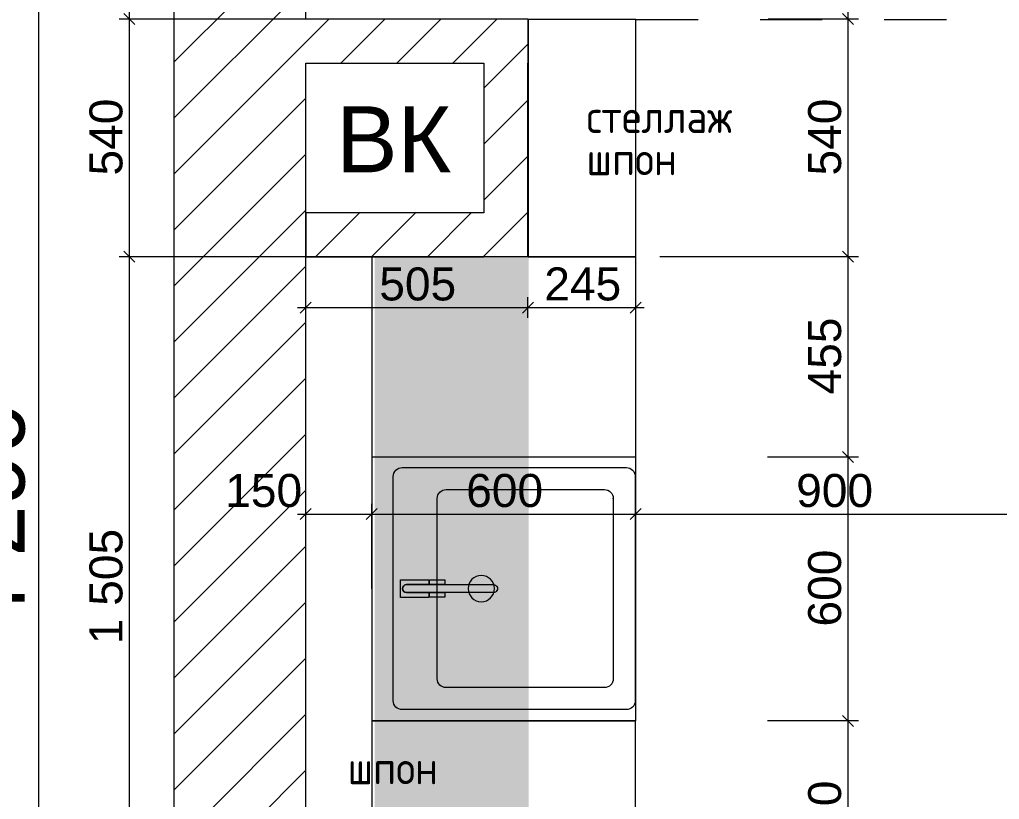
# Model space of a CAD drawing. Header units: millimetres. Extents: x 2336463 to 2579121, y 595385 to 778077.
# Drawn here: x 2495538 to 2497766, y 695322 to 697094 of the extents above; entities that cross this region are included whole.
import ezdxf

# ---------------------------------------------------------------- set-up
doc = ezdxf.new("R2010")
doc.units = ezdxf.units.MM
doc.header["$MEASUREMENT"] = 0
doc.linetypes.add('Штриховая', pattern=[282.222223, 141.111112, -141.111112])
for name, color, linetype, lineweight, true_color in [('+развертка_Ном._пера__58', 7, 'Continuous', 5, 0xdf0000), ('1 Планировка размеры_Ном._пера__242', 7, 'Continuous', 13, 0x1b55b5), ('1 Планировка размеры_Ном._пера__58', 7, 'Continuous', 5, 0xdf0000), ('Интерьер - Мебель_Ном._пера__102', 7, 'Continuous', 5, 0xcccccc), ('сит план_Ном._пера__87', 7, 'Continuous', 20, 0x6a6a6a)]:
    doc.layers.add(name, color=color, linetype=linetype, lineweight=lineweight, true_color=true_color)
for name, color, linetype in [('1 Планировка', 7, 'Continuous'), ('1 Планировка размеры', 7, 'Continuous'), ('сит план', 7, 'Continuous')]:
    doc.layers.add(name, color=color, linetype=linetype)
doc.layers.add('1 Планировка_Ном._пера__1', color=7, linetype='Continuous', lineweight=13)
doc.layers.add('сит план_Ном._пера__1', color=7, linetype='Continuous', lineweight=13)
doc.styles.add('СГЕНЕРИР_СТИЛЬ_1', font='arial.ttf')
doc.styles.add('СГЕНЕРИР_СТИЛЬ_4', font='isocp.shx')
doc.dimstyles.new('СГЕНЕРИР_СТИЛЬ__1', dxfattribs={"dimtxt": 75, "dimasz": 23.75, "dimexe": 0.18, "dimexo": 300, "dimgap": 0, "dimtad": 1, "dimtih": 1, "dimtoh": 1, "dimdec": 0, "dimzin": 0, "dimdsep": 46, "dimtxsty": 'СГЕНЕРИР_СТИЛЬ_1', "dimblk": 'ARROWHEAD_6', "dimblk1": 'ARROWHEAD_6', "dimblk2": 'ARROWHEAD_6', "dimcen": 0.09, "dimclrd": 256, "dimclre": 256, "dimclrt": 256, "dimazin": 0, "dimtfac": 1, "dimtdec": 4, "dimtmove": 0, "dimatfit": 3, "dimfxl": 0, "dimtolj": 1, "dimtzin": 0, "dimarcsym": 0})
doc.dimstyles.new('СГЕНЕРИР_СТИЛЬ__2', dxfattribs={"dimtxt": 75, "dimasz": 23.75, "dimexe": 0.18, "dimexo": 300, "dimgap": 0, "dimtad": 1, "dimdec": 0, "dimzin": 0, "dimdsep": 46, "dimtxsty": 'СГЕНЕРИР_СТИЛЬ_1', "dimblk": 'ARROWHEAD_6', "dimblk1": 'ARROWHEAD_6', "dimblk2": 'ARROWHEAD_6', "dimcen": 0.09, "dimclrd": 256, "dimclre": 256, "dimclrt": 256, "dimazin": 0, "dimtfac": 1, "dimtdec": 4, "dimtmove": 0, "dimatfit": 3, "dimfxl": 0, "dimtolj": 1, "dimtzin": 0, "dimarcsym": 0})
doc.dimstyles.new('СГЕНЕРИР_СТИЛЬ__7', dxfattribs={"dimtxt": 150, "dimasz": 23.75, "dimexe": 0.18, "dimexo": 300, "dimgap": 0, "dimtad": 1, "dimdec": 0, "dimzin": 0, "dimdsep": 46, "dimtxsty": 'СГЕНЕРИР_СТИЛЬ_1', "dimblk": 'ARROWHEAD_6', "dimblk1": 'ARROWHEAD_6', "dimblk2": 'ARROWHEAD_6', "dimcen": 0.09, "dimclrd": 256, "dimclre": 256, "dimclrt": 256, "dimazin": 0, "dimtfac": 1, "dimtdec": 4, "dimtmove": 0, "dimatfit": 3, "dimfxl": 0, "dimtolj": 1, "dimtzin": 0, "dimarcsym": 0})
pattern_1 = [(45, (2086872.015, 585813.69), (-63.639609, 63.639609), [])]

# ---------------------------------------------------------------- blocks, each defined once
blk = doc.blocks.new('Перекрытие_50', base_point=(2496939, 695500.3))
at = {"layer": '1 Планировка_Ном._пера__1', "color": 7, "linetype": 'Continuous', "lineweight": 13, "flags": 128}
blk.add_lwpolyline([(2496939, 695500.3), (2496939, 696100.1), (2496339, 696100.1), (2496339, 695500.3)], close=True, dxfattribs=at)
blk = doc.blocks.new('Перекрытие_51', base_point=(2496939.1, 696100.3))
at = {"layer": '1 Планировка_Ном._пера__1', "color": 7, "linetype": 'Continuous', "lineweight": 13, "flags": 128}
blk.add_lwpolyline([(2496939.1, 696100.3), (2496939.1, 696555.3), (2496339.1, 696555.3), (2496339.1, 696100.3)], close=True, dxfattribs=at)
blk = doc.blocks.new('Перекрытие_52', base_point=(2496938.9, 695050.3))
at = {"layer": '1 Планировка_Ном._пера__1', "color": 7, "linetype": 'Continuous', "lineweight": 13, "flags": 128}
blk.add_lwpolyline([(2496938.9, 695050.3), (2496938.9, 695500.3), (2496338.9, 695500.3), (2496338.9, 695050.3)], close=True, dxfattribs=at)
blk = doc.blocks.new('Перекрытие_60', base_point=(2496694.4, 696555.3))
at = {"layer": '1 Планировка_Ном._пера__1', "color": 7, "linetype": 'Continuous', "lineweight": 13, "flags": 128}
blk.add_lwpolyline([(2496694.4, 696555.3), (2496939.3, 696555.3), (2496939.3, 697094.3), (2496694.4, 697094.3)], close=True, dxfattribs=at)
blk = doc.blocks.new('Стена_235', base_point=(2495888.9, 698300.3))
at = {"layer": 'сит план_Ном._пера__87', "linetype": 'Continuous', "lineweight": 20, "true_color": 0x6a6a6a}
h = blk.add_hatch(dxfattribs=at)
h.set_pattern_fill('Блоки_Бетонные_Эффективные', color=251, style=0, pattern_type=2)
h.set_pattern_definition(pattern_1)
h.paths.add_polyline_path([(2495888.9, 698300.3), (2496188.9, 698100.3), (2496188.9, 698300.3)])
h = blk.add_hatch(dxfattribs=at)
h.set_pattern_fill('Блоки_Бетонные_Эффективные', color=251, style=0, pattern_type=2)
h.set_pattern_definition(pattern_1)
h.paths.add_polyline_path([(2496188.9, 698100.3), (2495888.9, 698300.3), (2495888.9, 698100.3)])
h = blk.add_hatch(dxfattribs=at)
h.set_pattern_fill('Блоки_Бетонные_Эффективные', color=251, style=0, pattern_type=2)
h.set_pattern_definition(pattern_1)
h.paths.add_polyline_path([(2495888.9, 698100.3), (2495888.9, 695050.3), (2496188.9, 695050.3), (2496188.9, 698100.3)])
at = {"layer": 'сит план_Ном._пера__1', "color": 7, "linetype": 'Continuous', "lineweight": 13, "flags": 128}
for points in [[(2495888.9, 698300.3), (2496188.9, 698300.3)], [(2495888.9, 698300.3), (2495888.9, 695050.3)], [(2496188.9, 697095.3), (2496188.9, 698100.3)], [(2496188.9, 695050.3), (2496188.9, 696995.3)], [(2495888.9, 695050.3), (2496188.9, 695050.3)]]:
    blk.add_lwpolyline(points, dxfattribs=at)
blk = doc.blocks.new('Стена_236', base_point=(2495888.9, 697095.3))
at = {"layer": 'сит план_Ном._пера__87', "linetype": 'Continuous', "lineweight": 20, "true_color": 0x6a6a6a}
h = blk.add_hatch(dxfattribs=at)
h.set_pattern_fill('Блоки_Бетонные_Эффективные', color=251, style=0, pattern_type=2)
h.set_pattern_definition(pattern_1)
h.paths.add_polyline_path([(2496593.9, 697095.3), (2496188.9, 697095.3), (2496188.9, 696995.3), (2496593.9, 696995.3)])
h = blk.add_hatch(dxfattribs=at)
h.set_pattern_fill('Блоки_Бетонные_Эффективные', color=251, style=0, pattern_type=2)
h.set_pattern_definition(pattern_1)
h.paths.add_polyline_path([(2496593.9, 696995.3), (2496693.9, 696995.3), (2496693.9, 697095.3)])
h = blk.add_hatch(dxfattribs=at)
h.set_pattern_fill('Блоки_Бетонные_Эффективные', color=251, style=0, pattern_type=2)
h.set_pattern_definition(pattern_1)
h.paths.add_polyline_path([(2496593.9, 697095.3), (2496593.9, 696995.3), (2496693.9, 697095.3)])
at = {"layer": 'сит план_Ном._пера__1', "color": 7, "linetype": 'Continuous', "lineweight": 13, "flags": 128}
for points in [[(2496693.9, 697095.3), (2496188.9, 697095.3)], [(2496693.9, 697095.3), (2496693.9, 696995.3)], [(2496188.9, 696995.3), (2496593.9, 696995.3)]]:
    blk.add_lwpolyline(points, dxfattribs=at)
blk = doc.blocks.new('Стена_237', base_point=(2496693.9, 697095.3))
at = {"layer": 'сит план_Ном._пера__87', "linetype": 'Continuous', "lineweight": 20, "true_color": 0x6a6a6a}
h = blk.add_hatch(dxfattribs=at)
h.set_pattern_fill('Блоки_Бетонные_Эффективные', color=251, style=0, pattern_type=2)
h.set_pattern_definition(pattern_1)
h.paths.add_polyline_path([(2496693.9, 696655.3), (2496693.9, 696995.3), (2496593.9, 696995.3), (2496593.9, 696655.3)])
h = blk.add_hatch(dxfattribs=at)
h.set_pattern_fill('Блоки_Бетонные_Эффективные', color=251, style=0, pattern_type=2)
h.set_pattern_definition(pattern_1)
h.paths.add_polyline_path([(2496593.9, 696655.3), (2496593.9, 696555.3), (2496693.9, 696555.3)])
h = blk.add_hatch(dxfattribs=at)
h.set_pattern_fill('Блоки_Бетонные_Эффективные', color=251, style=0, pattern_type=2)
h.set_pattern_definition(pattern_1)
h.paths.add_polyline_path([(2496693.9, 696655.3), (2496593.9, 696655.3), (2496693.9, 696555.3)])
at = {"layer": 'сит план_Ном._пера__1', "color": 7, "linetype": 'Continuous', "lineweight": 13, "flags": 128}
for points in [[(2496593.9, 696995.3), (2496593.9, 696655.3)], [(2496693.9, 696555.3), (2496693.9, 696995.3)], [(2496693.9, 696555.3), (2496593.9, 696555.3)]]:
    blk.add_lwpolyline(points, dxfattribs=at)
blk = doc.blocks.new('Стена_238', base_point=(2496693.9, 696555.3))
at = {"layer": 'сит план_Ном._пера__87', "linetype": 'Continuous', "lineweight": 20, "true_color": 0x6a6a6a}
h = blk.add_hatch(dxfattribs=at)
h.set_pattern_fill('Блоки_Бетонные_Эффективные', color=251, style=0, pattern_type=2)
h.set_pattern_definition(pattern_1)
h.paths.add_polyline_path([(2496593.9, 696655.3), (2496188.9, 696655.3), (2496188.9, 696555.3), (2496593.9, 696555.3)])
at = {"layer": 'сит план_Ном._пера__1', "color": 7, "linetype": 'Continuous', "lineweight": 13, "flags": 128}
for points in [[(2496593.9, 696655.3), (2496188.9, 696655.3)], [(2496188.9, 696655.3), (2496188.9, 696555.3)], [(2496188.9, 696555.3), (2496593.9, 696555.3)]]:
    blk.add_lwpolyline(points, dxfattribs=at)
blk = doc.blocks.new('Мойка Обычная 25_2')
at = {"layer": '1 Планировка_Ном._пера__1', "color": 7, "linetype": 'Continuous', "lineweight": 13}
for p, q in [((480, 450), (70, 450)), ((50, 430), (50, 70)), ((500, 70), (500, 430)), ((70, 50), (480, 50))]:
    blk.add_line(p, q, dxfattribs=at)
at = {"layer": '1 Планировка_Ном._пера__1', "color": 7, "linetype": 'Continuous', "lineweight": 13, "flags": 128}
for points in [[(20, 0), (530, 0, 0.414214), (550, 20), (550, 530, 0.414214), (530, 550), (20, 550, 0.414214), (0, 530), (0, 20, 0.414214)], [(255, 469), (266, 469), (266, 520, -1), (284, 520), (284, 469), (295, 469), (295, 534), (255, 534)], [(266, 322.1, 1), (284, 322.2), (284, 520, 1), (266, 520)]]:
    blk.add_lwpolyline(points, format="xyb", close=True, dxfattribs=at)
for points in [[(255.3, 433), (266, 433), (266, 468), (255.3, 468)], [(294.7, 433), (294.7, 468), (284, 468), (284, 433)]]:
    blk.add_lwpolyline(points, close=True, dxfattribs=at)
at = {"layer": '1 Планировка_Ном._пера__1', "color": 7, "linetype": 'Continuous', "lineweight": 13}
blk.add_circle((275, 350), 30, dxfattribs=at)
for centre, start, end in [((70, 430), 90, 180), ((480, 430), 0, 90), ((70, 70), 180, 270), ((480, 70), 270, 0)]:
    blk.add_arc(centre, 20, start, end, dxfattribs=at)
blk.add_point((70, 50), dxfattribs=at)
blk = doc.blocks.new('*D2764', base_point=(2086872, 585813.7))
at = {"layer": '1 Планировка размеры_Ном._пера__242', "color": 152, "linetype": 'Continuous', "lineweight": 13, "true_color": 0x1b55b5}
for p, q in [((2497409.6, 695512.8), (2497434.6, 695487.8)), ((2497445.6, 695500.3), (2497239, 695500.3)), ((2497422.1, 695050.3), (2497422.1, 695500.3)), ((2497409.6, 695062.8), (2497434.6, 695037.8)), ((2497445.6, 695050.3), (2496997.3, 695050.3))]:
    blk.add_line(p, q, dxfattribs=at)
at = {"layer": '1 Планировка размеры_Ном._пера__242', "color": 152, "lineweight": 13, "true_color": 0x1b55b5, "insert": (2497407.1, 695189.9), "char_height": 75, "attachment_point": 7, "rotation": 90, "style": 'СГЕНЕРИР_СТИЛЬ_1'}
blk.add_mtext('\\A1;{\\pql;\\fArial|b0|i0|c204|p38;450}', dxfattribs=at)
blk = doc.blocks.new('ARROWHEAD_6')
at = {"color": 0, "linetype": 'Continuous', "lineweight": 0}
for p, q in [((0, 0), (-1, 0)), ((-0.5, -0.5), (0.5, 0.5))]:
    blk.add_line(p, q, dxfattribs=at)
blk = doc.blocks.new('*D2765', base_point=(2086872, 585813.7))
at = {"layer": '1 Планировка размеры_Ном._пера__242', "color": 152, "linetype": 'Continuous', "lineweight": 13, "true_color": 0x1b55b5}
for p, q in [((2497409.6, 696112.6), (2497434.6, 696087.6)), ((2497445.6, 696100.1), (2497239, 696100.1)), ((2497422.1, 695500.3), (2497422.1, 696100.1)), ((2497409.6, 695512.8), (2497434.6, 695487.8)), ((2497445.6, 695500.3), (2497239, 695500.3))]:
    blk.add_line(p, q, dxfattribs=at)
at = {"layer": '1 Планировка размеры_Ном._пера__242', "color": 152, "lineweight": 13, "true_color": 0x1b55b5, "insert": (2497407.1, 695714.8), "char_height": 75, "attachment_point": 7, "rotation": 90, "style": 'СГЕНЕРИР_СТИЛЬ_1'}
blk.add_mtext('\\A1;{\\pql;\\fArial|b0|i0|c204|p38;600}', dxfattribs=at)
blk = doc.blocks.new('*D2766', base_point=(2086872, 585813.7))
at = {"layer": '1 Планировка размеры_Ном._пера__242', "color": 152, "linetype": 'Continuous', "lineweight": 13, "true_color": 0x1b55b5}
for p, q in [((2497445.6, 696555.3), (2496993.9, 696555.3)), ((2497409.6, 696567.8), (2497434.6, 696542.8)), ((2497422.1, 696100.1), (2497422.1, 696555.3)), ((2497409.6, 696112.6), (2497434.6, 696087.6)), ((2497445.6, 696100.1), (2497239, 696100.1))]:
    blk.add_line(p, q, dxfattribs=at)
at = {"layer": '1 Планировка размеры_Ном._пера__242', "color": 152, "lineweight": 13, "true_color": 0x1b55b5, "insert": (2497407.1, 696242.3), "char_height": 75, "attachment_point": 7, "rotation": 90, "style": 'СГЕНЕРИР_СТИЛЬ_1'}
blk.add_mtext('\\A1;{\\pql;\\fArial|b0|i0|c204|p38;455}', dxfattribs=at)
blk = doc.blocks.new('*D2767', base_point=(2086872, 585813.7))
at = {"layer": '1 Планировка размеры_Ном._пера__242', "color": 152, "linetype": 'Continuous', "lineweight": 13, "true_color": 0x1b55b5}
for p, q in [((2497409.6, 697107.8), (2497434.6, 697082.8)), ((2497445.6, 697095.3), (2497240.3, 697095.3)), ((2497422.1, 696555.3), (2497422.1, 697095.3)), ((2497445.6, 696555.3), (2496993.9, 696555.3)), ((2497409.6, 696567.8), (2497434.6, 696542.8))]:
    blk.add_line(p, q, dxfattribs=at)
at = {"layer": '1 Планировка размеры_Ном._пера__242', "color": 152, "lineweight": 13, "true_color": 0x1b55b5, "insert": (2497407.1, 696739.9), "char_height": 75, "attachment_point": 7, "rotation": 90, "style": 'СГЕНЕРИР_СТИЛЬ_1'}
blk.add_mtext('\\A1;{\\pql;\\fArial|b0|i0|c204|p38;540}', dxfattribs=at)
blk = doc.blocks.new('*D2768', base_point=(2086872, 585813.7))
at = {"layer": '1 Планировка размеры_Ном._пера__242', "color": 152, "linetype": 'Continuous', "lineweight": 13, "true_color": 0x1b55b5}
for p, q in [((2497409.6, 698007.3), (2497434.6, 697982.3)), ((2497445.6, 697994.8), (2497240.3, 697994.8)), ((2497422.1, 697095.3), (2497422.1, 697994.8)), ((2497409.6, 697107.8), (2497434.6, 697082.8)), ((2497445.6, 697095.3), (2497240.3, 697095.3))]:
    blk.add_line(p, q, dxfattribs=at)
at = {"layer": '1 Планировка размеры_Ном._пера__242', "color": 152, "lineweight": 13, "true_color": 0x1b55b5, "char_height": 75, "attachment_point": 7, "rotation": 90, "style": 'СГЕНЕРИР_СТИЛЬ_1'}
for s, insert in [('\\A1;{\\pql;\\fArial|b0|i0|c204|p38;106}', (2497407.1, 697811.5)), ('\\A1;{\\pql;\\fArial|b0|i0|c204|p38;899}', (2497407.1, 697459.7))]:
    blk.add_mtext(s, dxfattribs=dict(at, insert=insert))
blk = doc.blocks.new('*D2774', base_point=(2086872, 585813.7))
at = {"layer": '1 Планировка размеры_Ном._пера__242', "color": 152, "linetype": 'Continuous', "lineweight": 13, "true_color": 0x1b55b5}
for p, q in [((2496188.9, 695947.1), (2496188.9, 696255.3)), ((2496339, 695800.3), (2496339, 695993.9)), ((2496170.2, 695970.5), (2496188.9, 695970.5)), ((2496201.4, 695983), (2496176.4, 695958)), ((2496188.9, 695970.5), (2496339, 695970.5)), ((2496351.5, 695983), (2496326.5, 695958))]:
    blk.add_line(p, q, dxfattribs=at)
at = {"layer": '1 Планировка размеры_Ном._пера__242', "color": 152, "lineweight": 13, "true_color": 0x1b55b5, "insert": (2496005.7, 695985.5), "char_height": 75, "attachment_point": 7, "style": 'СГЕНЕРИР_СТИЛЬ_1'}
blk.add_mtext('\\A1;{\\pql;\\fArial|b0|i0|c204|p38;150}', dxfattribs=at)
blk = doc.blocks.new('*D2775', base_point=(2086872, 585813.7))
at = {"layer": '1 Планировка размеры_Ном._пера__242', "color": 152, "linetype": 'Continuous', "lineweight": 13, "true_color": 0x1b55b5}
for p, q in [((2496339, 695800.3), (2496339, 695993.9)), ((2496939, 695947.1), (2496939, 695993.9)), ((2496351.5, 695983), (2496326.5, 695958)), ((2496339, 695970.5), (2496939, 695970.5)), ((2496951.5, 695983), (2496926.5, 695958))]:
    blk.add_line(p, q, dxfattribs=at)
at = {"layer": '1 Планировка размеры_Ном._пера__242', "color": 152, "lineweight": 13, "true_color": 0x1b55b5, "insert": (2496553.6, 695985.5), "char_height": 75, "attachment_point": 7, "style": 'СГЕНЕРИР_СТИЛЬ_1'}
blk.add_mtext('\\A1;{\\pql;\\fArial|b0|i0|c204|p38;600}', dxfattribs=at)
blk = doc.blocks.new('*D2776', base_point=(2086872, 585813.7))
at = {"layer": '1 Планировка размеры_Ном._пера__242', "color": 152, "linetype": 'Continuous', "lineweight": 13, "true_color": 0x1b55b5}
for p, q in [((2497839.5, 695947.1), (2497839.5, 696794.3)), ((2496939, 695947.1), (2496939, 695993.9)), ((2496951.5, 695983), (2496926.5, 695958)), ((2496939, 695970.5), (2497839.5, 695970.5)), ((2497852, 695983), (2497827, 695958))]:
    blk.add_line(p, q, dxfattribs=at)
at = {"layer": '1 Планировка размеры_Ном._пера__242', "color": 152, "lineweight": 13, "true_color": 0x1b55b5, "insert": (2497303.9, 695985.5), "char_height": 75, "attachment_point": 7, "style": 'СГЕНЕРИР_СТИЛЬ_1'}
blk.add_mtext('\\A1;{\\pql;\\fArial|b0|i0|c204|p38;900}', dxfattribs=at)
blk = doc.blocks.new('*D2797', base_point=(2086872, 585813.7))
at = {"layer": '1 Планировка размеры_Ном._пера__242', "color": 152, "linetype": 'Continuous', "lineweight": 13, "true_color": 0x1b55b5}
for p, q in [((2496393.9, 696555.3), (2495764.6, 696555.3)), ((2495775.5, 696567.8), (2495800.5, 696542.8)), ((2495788, 695050.3), (2495788, 696555.3)), ((2495775.5, 695062.8), (2495800.5, 695037.8)), ((2495888.9, 695050.3), (2495764.6, 695050.3))]:
    blk.add_line(p, q, dxfattribs=at)
at = {"layer": '1 Планировка размеры_Ном._пера__242', "color": 152, "lineweight": 13, "true_color": 0x1b55b5, "insert": (2495773, 695674.6), "char_height": 75, "attachment_point": 7, "rotation": 90, "style": 'СГЕНЕРИР_СТИЛЬ_1'}
blk.add_mtext('\\A1;{\\pql;\\fArial|b0|i0|c204|p38;1\xa0505}', dxfattribs=at)
blk = doc.blocks.new('*D2798', base_point=(2086872, 585813.7))
at = {"layer": '1 Планировка размеры_Ном._пера__242', "color": 152, "linetype": 'Continuous', "lineweight": 13, "true_color": 0x1b55b5}
for p, q in [((2495775.5, 697107.8), (2495800.5, 697082.8)), ((2496393.9, 697095.3), (2495764.6, 697095.3)), ((2495788, 696555.3), (2495788, 697095.3)), ((2496393.9, 696555.3), (2495764.6, 696555.3)), ((2495775.5, 696567.8), (2495800.5, 696542.8))]:
    blk.add_line(p, q, dxfattribs=at)
at = {"layer": '1 Планировка размеры_Ном._пера__242', "color": 152, "lineweight": 13, "true_color": 0x1b55b5, "insert": (2495773, 696739.9), "char_height": 75, "attachment_point": 7, "rotation": 90, "style": 'СГЕНЕРИР_СТИЛЬ_1'}
blk.add_mtext('\\A1;{\\pql;\\fArial|b0|i0|c204|p38;540}', dxfattribs=at)
blk = doc.blocks.new('*D2799', base_point=(2086872, 585813.7))
at = {"layer": '1 Планировка размеры_Ном._пера__242', "color": 152, "linetype": 'Continuous', "lineweight": 13, "true_color": 0x1b55b5}
for p, q in [((2495800.5, 698087.8), (2495775.5, 698112.8)), ((2495788, 698100.3), (2495788, 698119)), ((2495888.9, 698100.3), (2495764.6, 698100.3)), ((2495788, 697095.3), (2495788, 698100.3)), ((2495775.5, 697107.8), (2495800.5, 697082.8)), ((2496393.9, 697095.3), (2495764.6, 697095.3))]:
    blk.add_line(p, q, dxfattribs=at)
at = {"layer": '1 Планировка размеры_Ном._пера__242', "color": 152, "lineweight": 13, "true_color": 0x1b55b5, "insert": (2495773, 697469.6), "char_height": 75, "attachment_point": 7, "rotation": 90, "style": 'СГЕНЕРИР_СТИЛЬ_1'}
blk.add_mtext('\\A1;{\\pql;\\fArial|b0|i0|c204|p38;1\xa0005}', dxfattribs=at)
blk = doc.blocks.new('*D2800', base_point=(2086872, 585813.7))
at = {"layer": '1 Планировка размеры_Ном._пера__242', "color": 152, "linetype": 'Continuous', "lineweight": 13, "true_color": 0x1b55b5}
for p, q in [((2496188.9, 696416.5), (2496188.9, 696463.4)), ((2496693.9, 696416.5), (2496693.9, 696463.4)), ((2496170.2, 696439.9), (2496188.9, 696439.9)), ((2496201.4, 696452.4), (2496176.4, 696427.4)), ((2496188.9, 696439.9), (2496693.9, 696439.9)), ((2496706.4, 696452.4), (2496681.4, 696427.4))]:
    blk.add_line(p, q, dxfattribs=at)
at = {"layer": '1 Планировка размеры_Ном._пера__242', "color": 152, "lineweight": 13, "true_color": 0x1b55b5, "insert": (2496356, 696454.9), "char_height": 75, "attachment_point": 7, "style": 'СГЕНЕРИР_СТИЛЬ_1'}
blk.add_mtext('\\A1;{\\pql;\\fArial|b0|i0|c204|p38;505}', dxfattribs=at)
blk = doc.blocks.new('*D2801', base_point=(2086872, 585813.7))
at = {"layer": '1 Планировка размеры_Ном._пера__242', "color": 152, "linetype": 'Continuous', "lineweight": 13, "true_color": 0x1b55b5}
for p, q in [((2496693.9, 696416.5), (2496693.9, 696463.4)), ((2496939.1, 696416.5), (2496939.1, 696463.4)), ((2496706.4, 696452.4), (2496681.4, 696427.4)), ((2496693.9, 696439.9), (2496939.1, 696439.9)), ((2496926.6, 696427.4), (2496951.6, 696452.4)), ((2496939.1, 696439.9), (2496957.9, 696439.9))]:
    blk.add_line(p, q, dxfattribs=at)
at = {"layer": '1 Планировка размеры_Ном._пера__242', "color": 152, "lineweight": 13, "true_color": 0x1b55b5, "insert": (2496731.2, 696454.9), "char_height": 75, "attachment_point": 7, "style": 'СГЕНЕРИР_СТИЛЬ_1'}
blk.add_mtext('\\A1;{\\pql;\\fArial|b0|i0|c204|p38;245}', dxfattribs=at)
blk = doc.blocks.new('*D2821', base_point=(2086872, 585813.7))
at = {"layer": '1 Планировка размеры_Ном._пера__242', "color": 152, "linetype": 'Continuous', "lineweight": 13, "true_color": 0x1b55b5}
for p, q in [((2495594.1, 698087.8), (2495569.1, 698112.8)), ((2495581.6, 698100.3), (2495581.6, 698119)), ((2495605.1, 698100.3), (2495558.2, 698100.3)), ((2495581.6, 693810.3), (2495581.6, 698100.3)), ((2495678.9, 693810.3), (2495558.2, 693810.3)), ((2495569.1, 693822.8), (2495594.1, 693797.8)), ((2495581.6, 693791.5), (2495581.6, 693810.3))]:
    blk.add_line(p, q, dxfattribs=at)
at = {"layer": '1 Планировка размеры_Ном._пера__58', "color": 12, "lineweight": 5, "true_color": 0xdf0000, "insert": (2495551.6, 695698.8), "char_height": 150, "attachment_point": 7, "rotation": 90, "style": 'СГЕНЕРИР_СТИЛЬ_1'}
blk.add_mtext('\\A1;{\\pql;\\fArial|b0|i0|c204|p38;4\xa0290}', dxfattribs=at)

msp = doc.modelspace()

# ---------------------------------------------------------------- hatches: boundary and pattern name
at = {"layer": 'Интерьер - Мебель_Ном._пера__102', "linetype": 'Continuous', "lineweight": 5, "true_color": 0xcccccc}
msp.add_hatch(color=254, dxfattribs=at).paths.add_polyline_path([(2496345.7, 696555.3), (2496695.7, 696555.3), (2496695.7, 695052.1), (2496345.7, 695052.1)])

# ---------------------------------------------------------------- linework, layer by layer
at = {"layer": '1 Планировка_Ном._пера__1', "color": 7, "linetype": 'Штриховая', "lineweight": 13}
msp.add_line((2496939.9, 697094.3), (2498570.8, 697094.3), dxfattribs=at)

# ---------------------------------------------------------------- block references
at = {"layer": '1 Планировка', "color": 7, "linetype": 'Continuous', "lineweight": 13}
for name, p in [('Перекрытие_60', (2496694.4, 696555.3)), ('Перекрытие_51', (2496939.1, 696100.3)), ('Перекрытие_50', (2496939, 695500.3)), ('Перекрытие_52', (2496938.9, 695050.3))]:
    msp.add_blockref(name, p, dxfattribs=at)
at = {"layer": '1 Планировка_Ном._пера__1', "color": 7, "linetype": 'Continuous', "lineweight": 13, "xscale": -1, "zscale": 1000, "rotation": 90}
msp.add_blockref('Мойка Обычная 25_2', (2496937.9, 696076), dxfattribs=at)
at = {"layer": 'сит план', "color": 7, "lineweight": 13}
for name, p in [('Стена_235', (2495888.9, 698300.3)), ('Стена_236', (2495888.9, 697095.3)), ('Стена_237', (2496693.9, 697095.3)), ('Стена_238', (2496693.9, 696555.3))]:
    msp.add_blockref(name, p, dxfattribs=at)

# ---------------------------------------------------------------- texts
at = {"layer": '+развертка_Ном._пера__58', "color": 12, "linetype": 'Continuous', "lineweight": 5, "true_color": 0xdf0000, "insert": (2496827.1, 696911.5), "char_height": 75, "attachment_point": 1, "line_spacing_factor": 0.766832, "style": 'СГЕНЕРИР_СТИЛЬ_4'}
msp.add_mtext('\\A1;{\\pql;\\Fisocp.shx;стеллаж\\P\\pql;\\Fisocp.shx;шпон}', dxfattribs=at)
at = {"layer": '+развертка_Ном._пера__58', "color": 12, "linetype": 'Continuous', "lineweight": 5, "true_color": 0xdf0000, "insert": (2496283.9, 695431.3), "char_height": 75, "attachment_point": 1, "style": 'СГЕНЕРИР_СТИЛЬ_4'}
msp.add_mtext('\\A1;{\\pql;\\Fisocp.shx;шпон}', dxfattribs=at)
at = {"layer": 'сит план_Ном._пера__1', "color": 7, "linetype": 'Continuous', "lineweight": 13, "insert": (2496257.8, 696897.3), "char_height": 150, "attachment_point": 1, "style": 'СГЕНЕРИР_СТИЛЬ_1'}
msp.add_mtext('\\A1;{\\pql;\\fArial|b0|i0|c204|p38;ВК}', dxfattribs=at)

# ---------------------------------------------------------------- dimensions: what is measured, and where the dimension line sits
at = {"layer": '1 Планировка размеры', "color": 152, "linetype": 'Continuous', "lineweight": 13, "true_color": 0x1b55b5}
for base, p1, p2, dimstyle, picture, middle in [((2495581.6, 698100.3), (2498001.4, 693810.3), (2497288.9, 698100.3), 'СГЕНЕРИР_СТИЛЬ__7', '*D2821', (2495476.6, 695956.5)), ((2495788, 698100.3), (2496693.9, 697095.3), (2496188.9, 698100.3), 'СГЕНЕРИР_СТИЛЬ__2', '*D2799', (2495735.5, 697598.4)), ((2497422.1276, 697994.7684), (2496940.3321, 697095.2836), (2496940.3321, 697994.7684), 'СГЕНЕРИР_СТИЛЬ__2', '*D2768', (2497369.6276, 697545.419)), ((2495788, 697095.3), (2496693.9, 696555.3), (2496693.9, 697095.3), 'СГЕНЕРИР_СТИЛЬ__2', '*D2798', (2495735.5, 696825.7)), ((2497422.1, 697095.3), (2496693.9, 696555.3), (2496940.3, 697095.3), 'СГЕНЕРИР_СТИЛЬ__2', '*D2767', (2497369.6, 696825.7)), ((2495788, 696555.3), (2496188.9, 695050.3), (2496693.9, 696555.3), 'СГЕНЕРИР_СТИЛЬ__2', '*D2797', (2495735.5, 695803.4)), ((2497422.1, 696555.3), (2496939, 696100.1), (2496693.9, 696555.3), 'СГЕНЕРИР_СТИЛЬ__2', '*D2766', (2497369.6, 696328.1)), ((2497422.1, 696100.1), (2496939, 695500.3), (2496939, 696100.1), 'СГЕНЕРИР_СТИЛЬ__2', '*D2765', (2497369.6, 695800.6)), ((2497422.1, 695500.3), (2496697.3, 695050.3), (2496939, 695500.3), 'СГЕНЕРИР_СТИЛЬ__2', '*D2764', (2497369.6, 695275.7))]:
    dim = msp.add_linear_dim(base=base, p1=p1, p2=p2, angle=90, dimstyle=dimstyle, dxfattribs=at)
    dim.commit()
    dim.dimension.update_dxf_attribs({"geometry": picture, "text_midpoint": middle, "dimtype": 160, "text_rotation": 90})
for base, p1, p2, picture, middle in [((2497839.4586, 695970.4986), (2496938.9974, 696100.0501), (2497839.4586, 697094.283), '*D2776', (2497389.621, 696022.9986)), ((2496339, 695970.5), (2496188.9, 696555.3), (2496339, 695500.3), '*D2774', (2496091.4, 696023)), ((2496693.9, 696439.9), (2496188.9, 696555.3), (2496693.9, 696555.3), '*D2800', (2496441.8, 696492.4)), ((2496939.1, 696439.9), (2496693.9, 696555.3), (2496939.1, 696555.3), '*D2801', (2496816.9, 696492.4)), ((2496939, 695970.5), (2496339, 695500.3), (2496939, 696100.1), '*D2775', (2496639.4, 696023))]:
    dim = msp.add_linear_dim(base=base, p1=p1, p2=p2, dimstyle='СГЕНЕРИР_СТИЛЬ__1', dxfattribs=at)
    dim.commit()
    dim.dimension.update_dxf_attribs({"geometry": picture, "text_midpoint": middle, "dimtype": 160})

doc.saveas('drawing.dxf')
